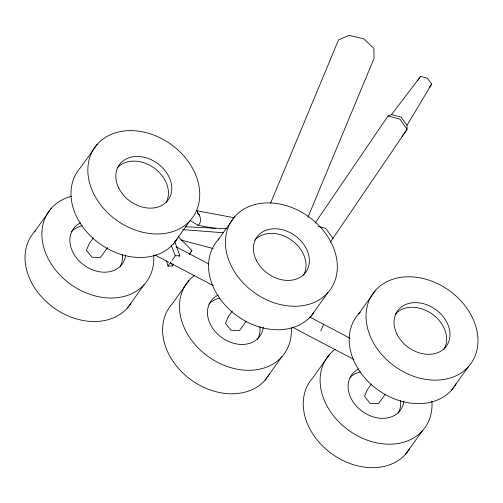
<?xml version="1.0" encoding="UTF-8"?>
<svg xmlns="http://www.w3.org/2000/svg" width="503" height="503" viewBox="0 0 503 503"><rect width="100%" height="100%" fill="white"/><g stroke="black" fill="none" stroke-linecap="round" stroke-linejoin="round"><path stroke-width="0.75" d="M270.595 203.105L338.532 39.894L349.088 35.373L363.638 38.756L373.949 48.439L374.018 58.537L307.893 217.397M320.82 330.924L323.574 324.316M330.308 242.257L407.059 129.372L407.009 125.304L431.681 84.076L427.443 78.267L420.646 76.362L391.523 114.609L388.033 115.967L315.085 223.131M189.185 254.342L191.888 250.431L179.47 237.944L178.207 236.026M189.386 254.367L191.888 250.431M34.531 231.707L51.388 208.217M97.349 144.166L80.493 167.656A60.19 46.685 35.7 0 0 99.236 243.37A60.19 46.685 35.7 0 0 177.477 238.403M93.269 237.982L89.188 243.666L86.434 250.28L92.024 257.247L100.361 257.599L107.611 247.489M127.441 307.987L144.298 284.497M173.397 243.936L190.253 220.44A60.19 46.685 35.7 0 0 147.605 133.043A60.19 46.685 35.7 0 0 93.545 193.429A60.19 46.685 35.7 0 0 190.253 220.44M173.742 264.094L172.441 265.911L167.952 266.106L170.989 261.874M172.29 260.064L175.333 255.826L179.816 255.631L174.736 241.603M178.949 256.838L179.816 255.631M188.965 280.492L172.108 303.982A60.19 46.685 35.7 0 0 188.876 378.206A60.19 46.685 35.7 0 0 266.948 377.91M218.069 239.931L234.926 216.435M232.317 311.03L228.236 316.714L225.482 323.328L231.072 330.295L239.409 330.647L246.212 321.172M417.804 80.329L420.646 76.362M429.241 87.472L431.681 84.076M402.079 136.307L407.059 129.372L399.929 119.148L388.033 115.967M265.012 380.262L281.869 356.765M310.973 316.211L327.83 292.715A60.19 46.685 35.7 0 0 285.182 205.312A60.19 46.685 35.7 0 0 231.122 265.697A60.19 46.685 35.7 0 0 327.83 292.715M329.603 354.37L312.747 377.866A60.19 46.685 35.7 0 0 331.087 453.285A60.19 46.685 35.7 0 0 409.329 449.267M358.702 313.815L375.559 290.319M371.365 384.078L367.284 389.762L364.537 396.377L370.12 403.343L378.463 403.695L385.26 394.22M405.651 454.14L422.507 430.65M451.612 390.089L468.469 366.599A60.19 46.685 35.7 0 0 425.821 279.196A60.19 46.685 35.7 0 0 371.755 339.582A60.19 46.685 35.7 0 0 468.469 366.599M191.197 221.144L197.824 225.225L199.358 224.112L200.401 221.628L200.401 218.522L199.521 215.121L197.472 212.832M185.4 226.74L226.778 228.739M182.822 229.62L223.363 232.757M196.069 210.656L234.241 217.73M197.824 225.225L215.806 228.626M180.81 239.981L213.178 248.545M391.523 114.609L401.117 117.174L407.009 125.304M318.38 226.438L325.818 228.425L333.017 238.479M199.521 215.121L198.169 214.454L197.365 210.876M176 246.784L208.67 263.949M309.791 317.072L349.912 338.148M154.905 254.946L168.813 262.245M170.203 262.981L213.297 285.622M292.249 327.095L353.816 359.438M171.07 244.886L175.333 255.826M166.531 260.894L167.952 266.106M171.888 263.647L172.441 265.911M313.803 312.615A60.19 46.685 35.7 0 1 234.844 314.161A60.19 46.685 35.7 0 1 219.107 238.818M254.82 240.151A30.092 23.345 35.7 0 1 291.702 240.283A30.092 23.345 35.7 0 1 303.51 275.191M117.249 167.876A30.092 23.345 35.7 0 1 153.723 167.725A30.092 23.345 35.7 0 1 166.298 202.244M454.002 387.121A60.19 46.685 35.7 0 1 374.71 387.436A60.19 46.685 35.7 0 1 360.28 312.156M456.076 383.896A60.19 46.685 35.7 0 1 454.869 385.858M395.459 314.029A30.092 23.345 35.7 0 1 432.737 314.457A30.092 23.345 35.7 0 1 443.747 349.73M153.667 254.996A60.19 46.685 35.7 0 1 109.459 298.002A60.19 46.685 35.7 0 1 45.226 251.978A60.19 46.685 35.7 0 1 71.696 196.258M130.698 303.755A60.19 46.685 35.7 0 1 51.702 306.245A60.19 46.685 35.7 0 1 35.568 230.594M125.687 254.952A30.092 23.345 35.7 0 1 84.284 265.358A30.092 23.345 35.7 0 1 80.7 222.772M71.288 231.927A30.092 23.345 35.7 0 1 82.203 225.765M122.336 254.392A30.092 23.345 35.7 0 1 120.343 266.294M291.3 328.057A60.19 46.685 35.7 0 1 216.221 361.6A60.19 46.685 35.7 0 1 194.674 275.317M269.482 374.062A60.19 46.685 35.7 0 1 267.841 376.665M263.258 327.22A30.092 23.345 35.7 0 1 221.854 337.626A30.092 23.345 35.7 0 1 218.271 295.047M208.858 304.202A30.092 23.345 35.7 0 1 219.773 298.04M259.913 326.667A30.092 23.345 35.7 0 1 257.549 339.242M431.882 401.149A60.19 46.685 35.7 0 1 357.262 435.705A60.19 46.685 35.7 0 1 335.312 349.195M403.896 401.105A30.092 23.345 35.7 0 1 362.493 411.511A30.092 23.345 35.7 0 1 358.909 368.932M350.019 377.527A30.092 23.345 35.7 0 1 360.412 371.924M400.545 400.551A30.092 23.345 35.7 0 1 398.181 413.126M256.247 260.139A30.092 23.345 35.7 0 0 304.604 273.645A30.092 23.345 35.7 0 0 283.277 229.946A30.092 23.345 35.7 0 0 256.247 260.139M118.677 187.864A30.092 23.345 35.7 0 0 167.027 201.37A30.092 23.345 35.7 0 0 145.707 157.672A30.092 23.345 35.7 0 0 118.677 187.864M396.886 334.023A30.092 23.345 35.7 0 0 445.243 347.529A30.092 23.345 35.7 0 0 423.916 303.831A30.092 23.345 35.7 0 0 396.886 334.023"/></g></svg>
